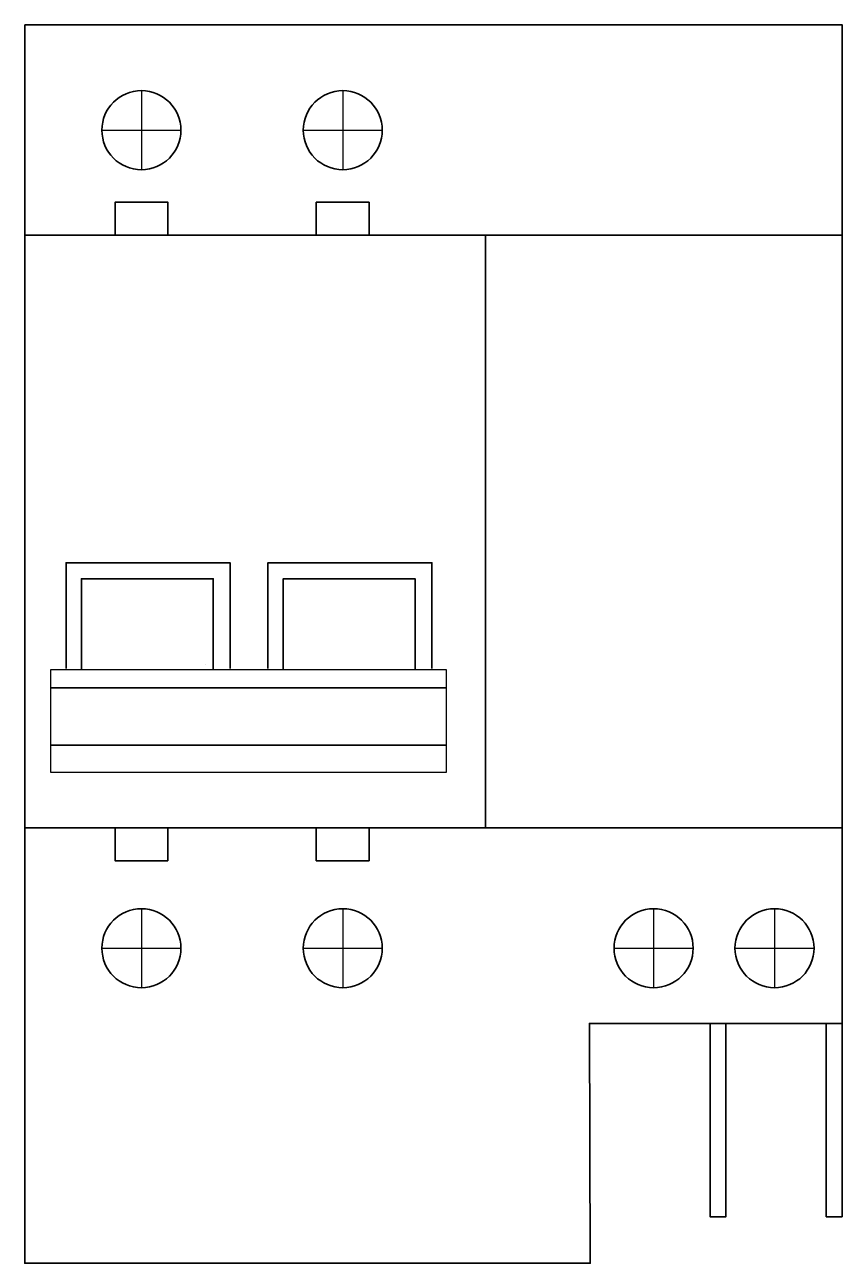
# Model space of a CAD drawing. Header units: inches. Extents: x -34.9 to 27.1, y -33.1 to 60.9.
import ezdxf

# ---------------------------------------------------------------- set-up
doc = ezdxf.new("R2010")
doc.units = ezdxf.units.IN
doc.header["$MEASUREMENT"] = 0
doc.layers.add('Layer 1', color=7, linetype='Continuous')

# ---------------------------------------------------------------- blocks, each defined once
blk = doc.blocks.new('block 4')
at = {"layer": 'Layer 1', "color": 7, "lineweight": 35}
blk.add_lwpolyline([(-34.918, 60.907), (-34.918, -33.093), (7.971, -33.093), (7.916, -14.89), (27.082, -14.89), (27.082, 60.907), (-34.918, 60.907)], dxfattribs=at)
blk = doc.blocks.new('block 5')
at = {"layer": 'Layer 1', "color": 7, "lineweight": 35}
blk.add_lwpolyline([(27.089, -0.046), (-34.911, -0.046), (-34.911, 44.937), (27.089, 44.937), (27.089, -0.046)], dxfattribs=at)
blk = doc.blocks.new('block 3')
at = {"layer": 'Layer 1'}
for name in ['block 4', 'block 5']:
    blk.add_blockref(name, (0, 0), dxfattribs=at)
blk = doc.blocks.new('block 8')
at = {"layer": 'Layer 1', "color": 7, "lineweight": 35}
for points in [[(-30.623, 11.955), (-30.623, 18.865), (-20.623, 18.865), (-20.623, 11.955)], [(-21.188, 12.322), (-21.188, 12.322)]]:
    blk.add_lwpolyline(points, dxfattribs=at)
blk = doc.blocks.new('block 9')
at = {"layer": 'Layer 1', "color": 7, "lineweight": 30}
blk.add_lwpolyline([(-2.965, 11.962), (-2.965, 4.149), (-32.934, 4.149), (-32.934, 11.962), (-2.965, 11.962)], dxfattribs=at)
blk = doc.blocks.new('block 7')
at = {"layer": 'Layer 1'}
for name in ['block 8', 'block 9']:
    blk.add_blockref(name, (0, 0), dxfattribs=at)
blk = doc.blocks.new('block 6')
at = {"layer": 'Layer 1'}
blk.add_blockref('block 7', (0, 0), dxfattribs=at)
blk = doc.blocks.new('block 2')
at = {"layer": 'Layer 1', "color": 7, "lineweight": 35}
blk.add_lwpolyline([(0.019, 44.851), (0.019, -0.045)], dxfattribs=at)
at = {"layer": 'Layer 1'}
for name in ['block 3', 'block 6']:
    blk.add_blockref(name, (0, 0), dxfattribs=at)
blk = doc.blocks.new('block 16')
at = {"layer": 'Layer 1', "color": 7, "lineweight": 35}
blk.add_open_spline([(-13.796, 52.907), (-13.796, 51.25), (-12.453, 49.907), (-10.796, 49.907), (-10.796, 49.907), (-10.796, 49.907), (-10.796, 49.907), (-9.138, 49.907), (-7.796, 51.25), (-7.796, 52.907), (-7.796, 52.907), (-7.796, 52.907), (-7.796, 52.907), (-7.796, 54.564), (-9.138, 55.907), (-10.796, 55.907), (-10.796, 55.907), (-10.796, 55.907), (-10.796, 55.907), (-12.453, 55.907), (-13.796, 54.564), (-13.796, 52.907)], degree=3, knots=[0, 0, 0, 0, 1, 1, 1, 2, 2, 2, 3, 3, 3, 4, 4, 4, 5, 5, 5, 6, 6, 6, 7, 7, 7, 7], dxfattribs=at)
blk = doc.blocks.new('block 19')
at = {"layer": 'Layer 1', "color": 7, "lineweight": 30}
blk.add_lwpolyline([(-10.796, 55.907), (-10.796, 49.907)], dxfattribs=at)
blk = doc.blocks.new('block 20')
at = {"layer": 'Layer 1', "color": 7, "lineweight": 30}
blk.add_lwpolyline([(-13.796, 52.907), (-7.796, 52.907)], dxfattribs=at)
blk = doc.blocks.new('block 18')
at = {"layer": 'Layer 1'}
for name in ['block 19', 'block 20']:
    blk.add_blockref(name, (0, 0), dxfattribs=at)
blk = doc.blocks.new('block 17')
at = {"layer": 'Layer 1'}
blk.add_blockref('block 18', (0, 0), dxfattribs=at)
blk = doc.blocks.new('block 15')
at = {"layer": 'Layer 1'}
for name in ['block 16', 'block 17']:
    blk.add_blockref(name, (0, 0), dxfattribs=at)
blk = doc.blocks.new('block 22')
at = {"layer": 'Layer 1', "color": 7, "lineweight": 35}
blk.add_open_spline([(-29.07, 52.907), (-29.07, 51.25), (-27.727, 49.907), (-26.07, 49.907), (-26.07, 49.907), (-26.07, 49.907), (-26.07, 49.907), (-24.413, 49.907), (-23.07, 51.25), (-23.07, 52.907), (-23.07, 52.907), (-23.07, 52.907), (-23.07, 52.907), (-23.07, 54.564), (-24.413, 55.907), (-26.07, 55.907), (-26.07, 55.907), (-26.07, 55.907), (-26.07, 55.907), (-27.727, 55.907), (-29.07, 54.564), (-29.07, 52.907)], degree=3, knots=[0, 0, 0, 0, 1, 1, 1, 2, 2, 2, 3, 3, 3, 4, 4, 4, 5, 5, 5, 6, 6, 6, 7, 7, 7, 7], dxfattribs=at)
blk = doc.blocks.new('block 25')
at = {"layer": 'Layer 1', "color": 7, "lineweight": 30}
blk.add_lwpolyline([(-26.07, 55.907), (-26.07, 49.907)], dxfattribs=at)
blk = doc.blocks.new('block 26')
at = {"layer": 'Layer 1', "color": 7, "lineweight": 30}
blk.add_lwpolyline([(-29.07, 52.907), (-23.07, 52.907)], dxfattribs=at)
blk = doc.blocks.new('block 24')
at = {"layer": 'Layer 1'}
for name in ['block 25', 'block 26']:
    blk.add_blockref(name, (0, 0), dxfattribs=at)
blk = doc.blocks.new('block 23')
at = {"layer": 'Layer 1'}
blk.add_blockref('block 24', (0, 0), dxfattribs=at)
blk = doc.blocks.new('block 21')
at = {"layer": 'Layer 1'}
for name in ['block 22', 'block 23']:
    blk.add_blockref(name, (0, 0), dxfattribs=at)
blk = doc.blocks.new('block 28')
at = {"layer": 'Layer 1', "color": 7, "lineweight": 35}
blk.add_open_spline([(-13.796, -9.182), (-13.796, -10.839), (-12.453, -12.182), (-10.796, -12.182), (-10.796, -12.182), (-10.796, -12.182), (-10.796, -12.182), (-9.138, -12.182), (-7.796, -10.839), (-7.796, -9.182), (-7.796, -9.182), (-7.796, -9.182), (-7.796, -9.182), (-7.796, -7.525), (-9.138, -6.182), (-10.796, -6.182), (-10.796, -6.182), (-10.796, -6.182), (-10.796, -6.182), (-12.453, -6.182), (-13.796, -7.525), (-13.796, -9.182)], degree=3, knots=[0, 0, 0, 0, 1, 1, 1, 2, 2, 2, 3, 3, 3, 4, 4, 4, 5, 5, 5, 6, 6, 6, 7, 7, 7, 7], dxfattribs=at)
blk = doc.blocks.new('block 31')
at = {"layer": 'Layer 1', "color": 7, "lineweight": 30}
blk.add_lwpolyline([(-10.796, -6.182), (-10.796, -12.182)], dxfattribs=at)
blk = doc.blocks.new('block 32')
at = {"layer": 'Layer 1', "color": 7, "lineweight": 30}
blk.add_lwpolyline([(-13.796, -9.182), (-7.796, -9.182)], dxfattribs=at)
blk = doc.blocks.new('block 30')
at = {"layer": 'Layer 1'}
for name in ['block 31', 'block 32']:
    blk.add_blockref(name, (0, 0), dxfattribs=at)
blk = doc.blocks.new('block 29')
at = {"layer": 'Layer 1'}
blk.add_blockref('block 30', (0, 0), dxfattribs=at)
blk = doc.blocks.new('block 27')
at = {"layer": 'Layer 1'}
for name in ['block 28', 'block 29']:
    blk.add_blockref(name, (0, 0), dxfattribs=at)
blk = doc.blocks.new('block 34')
at = {"layer": 'Layer 1', "color": 7, "lineweight": 35}
blk.add_open_spline([(9.782, -9.182), (9.782, -10.839), (11.125, -12.182), (12.782, -12.182), (12.782, -12.182), (12.782, -12.182), (12.782, -12.182), (14.439, -12.182), (15.782, -10.839), (15.782, -9.182), (15.782, -9.182), (15.782, -9.182), (15.782, -9.182), (15.782, -7.525), (14.439, -6.182), (12.782, -6.182), (12.782, -6.182), (12.782, -6.182), (12.782, -6.182), (11.125, -6.182), (9.782, -7.525), (9.782, -9.182)], degree=3, knots=[0, 0, 0, 0, 1, 1, 1, 2, 2, 2, 3, 3, 3, 4, 4, 4, 5, 5, 5, 6, 6, 6, 7, 7, 7, 7], dxfattribs=at)
blk = doc.blocks.new('block 37')
at = {"layer": 'Layer 1', "color": 7, "lineweight": 30}
blk.add_lwpolyline([(12.782, -6.182), (12.782, -12.182)], dxfattribs=at)
blk = doc.blocks.new('block 38')
at = {"layer": 'Layer 1', "color": 7, "lineweight": 30}
blk.add_lwpolyline([(9.782, -9.182), (15.782, -9.182)], dxfattribs=at)
blk = doc.blocks.new('block 36')
at = {"layer": 'Layer 1'}
for name in ['block 37', 'block 38']:
    blk.add_blockref(name, (0, 0), dxfattribs=at)
blk = doc.blocks.new('block 35')
at = {"layer": 'Layer 1'}
blk.add_blockref('block 36', (0, 0), dxfattribs=at)
blk = doc.blocks.new('block 33')
at = {"layer": 'Layer 1'}
for name in ['block 34', 'block 35']:
    blk.add_blockref(name, (0, 0), dxfattribs=at)
blk = doc.blocks.new('block 40')
at = {"layer": 'Layer 1', "color": 7, "lineweight": 35}
blk.add_open_spline([(18.954, -9.182), (18.954, -10.839), (20.297, -12.182), (21.954, -12.182), (21.954, -12.182), (21.954, -12.182), (21.954, -12.182), (23.611, -12.182), (24.954, -10.839), (24.954, -9.182), (24.954, -9.182), (24.954, -9.182), (24.954, -9.182), (24.954, -7.525), (23.611, -6.182), (21.954, -6.182), (21.954, -6.182), (21.954, -6.182), (21.954, -6.182), (20.297, -6.182), (18.954, -7.525), (18.954, -9.182)], degree=3, knots=[0, 0, 0, 0, 1, 1, 1, 2, 2, 2, 3, 3, 3, 4, 4, 4, 5, 5, 5, 6, 6, 6, 7, 7, 7, 7], dxfattribs=at)
blk = doc.blocks.new('block 43')
at = {"layer": 'Layer 1', "color": 7, "lineweight": 30}
blk.add_lwpolyline([(21.954, -6.182), (21.954, -12.182)], dxfattribs=at)
blk = doc.blocks.new('block 44')
at = {"layer": 'Layer 1', "color": 7, "lineweight": 30}
blk.add_lwpolyline([(18.954, -9.182), (24.954, -9.182)], dxfattribs=at)
blk = doc.blocks.new('block 42')
at = {"layer": 'Layer 1'}
for name in ['block 43', 'block 44']:
    blk.add_blockref(name, (0, 0), dxfattribs=at)
blk = doc.blocks.new('block 41')
at = {"layer": 'Layer 1'}
blk.add_blockref('block 42', (0, 0), dxfattribs=at)
blk = doc.blocks.new('block 39')
at = {"layer": 'Layer 1'}
for name in ['block 40', 'block 41']:
    blk.add_blockref(name, (0, 0), dxfattribs=at)
blk = doc.blocks.new('block 46')
at = {"layer": 'Layer 1', "color": 7, "lineweight": 35}
blk.add_open_spline([(-29.07, -9.182), (-29.07, -10.839), (-27.727, -12.182), (-26.07, -12.182), (-26.07, -12.182), (-26.07, -12.182), (-26.07, -12.182), (-24.413, -12.182), (-23.07, -10.839), (-23.07, -9.182), (-23.07, -9.182), (-23.07, -9.182), (-23.07, -9.182), (-23.07, -7.525), (-24.413, -6.182), (-26.07, -6.182), (-26.07, -6.182), (-26.07, -6.182), (-26.07, -6.182), (-27.727, -6.182), (-29.07, -7.525), (-29.07, -9.182)], degree=3, knots=[0, 0, 0, 0, 1, 1, 1, 2, 2, 2, 3, 3, 3, 4, 4, 4, 5, 5, 5, 6, 6, 6, 7, 7, 7, 7], dxfattribs=at)
blk = doc.blocks.new('block 49')
at = {"layer": 'Layer 1', "color": 7, "lineweight": 30}
blk.add_lwpolyline([(-26.07, -6.182), (-26.07, -12.182)], dxfattribs=at)
blk = doc.blocks.new('block 50')
at = {"layer": 'Layer 1', "color": 7, "lineweight": 30}
blk.add_lwpolyline([(-29.07, -9.182), (-23.07, -9.182)], dxfattribs=at)
blk = doc.blocks.new('block 48')
at = {"layer": 'Layer 1'}
for name in ['block 49', 'block 50']:
    blk.add_blockref(name, (0, 0), dxfattribs=at)
blk = doc.blocks.new('block 47')
at = {"layer": 'Layer 1'}
blk.add_blockref('block 48', (0, 0), dxfattribs=at)
blk = doc.blocks.new('block 45')
at = {"layer": 'Layer 1'}
for name in ['block 46', 'block 47']:
    blk.add_blockref(name, (0, 0), dxfattribs=at)

msp = doc.modelspace()

# ---------------------------------------------------------------- linework, layer by layer
at = {"layer": 'Layer 1', "color": 7, "lineweight": 35}
for points in [[(-28.064, 44.949), (-28.064, 47.438), (-24.064, 47.438), (-24.064, 44.949)], [(-12.805, 44.949), (-12.805, 47.438), (-8.805, 47.438), (-8.805, 44.949)], [(-19.345, 12.045), (-19.345, 20.073), (-31.781, 20.073), (-31.781, 12.045)], [(-4.035, 12.045), (-4.035, 20.073), (-16.472, 20.073), (-16.472, 12.045)], [(-15.313, 11.955), (-15.313, 18.865), (-5.313, 18.865), (-5.313, 11.955)], [(-32.965, 10.577), (-2.997, 10.577)], [(-32.965, 6.218), (-2.997, 6.218)], [(-24.064, -2.545), (-28.064, -2.545), (-28.064, -0.056), (-24.064, -0.056), (-24.064, -2.545)], [(-8.805, -2.545), (-12.805, -2.545), (-12.805, -0.056), (-8.805, -0.056), (-8.805, -2.545)], [(18.263, -14.881), (18.263, -29.569), (17.064, -29.569), (17.064, -14.881)], [(27.083, -14.881), (27.083, -29.569), (25.883, -29.569), (25.883, -14.881)]]:
    msp.add_lwpolyline(points, dxfattribs=at)

# ---------------------------------------------------------------- block references
at = {"layer": 'Layer 1'}
for name in ['block 2', 'block 21', 'block 15', 'block 45', 'block 27', 'block 33', 'block 39']:
    msp.add_blockref(name, (0, 0), dxfattribs=at)

doc.saveas('drawing.dxf')
